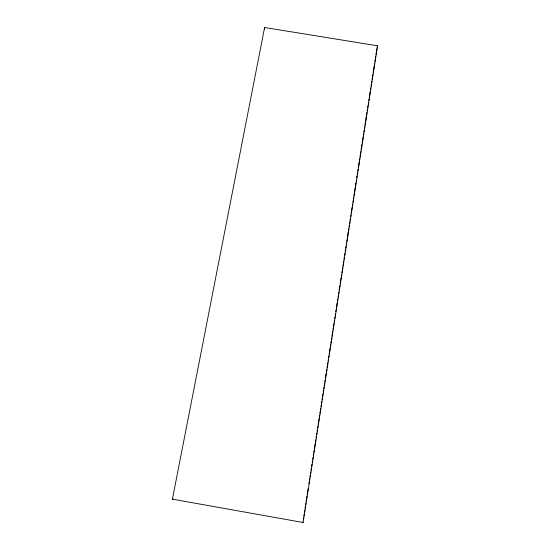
<?xml version="1.0" encoding="UTF-8"?>
<svg xmlns="http://www.w3.org/2000/svg" width="550" height="550" viewBox="0 0 550 550"><rect width="100%" height="100%" fill="white"/><g stroke="black" fill="none" stroke-linecap="round" stroke-linejoin="round"><path stroke-width="0.82" d="M303.304 519.365L303.566 517.674M303.834 515.976L304.095 514.284M304.363 512.586L304.762 510.043M305.023 508.351L305.291 506.653M305.553 504.955L305.821 503.264M306.089 501.566L306.35 499.874M306.618 498.176L306.879 496.485M307.147 494.787L308.076 488.854M308.866 483.766L309.134 482.075M309.396 480.377L309.664 478.679M309.925 476.987L310.193 475.289M310.461 473.598L310.722 471.9M310.991 470.209L311.252 468.511M311.52 466.812L311.919 464.276M312.18 462.578L312.448 460.879M312.709 459.188L312.978 457.49M313.239 455.799L313.507 454.101M313.768 452.402L314.036 450.711M314.304 449.013L315.095 443.933M315.363 442.234L315.762 439.691M316.023 437.999L316.291 436.301M316.553 434.603L316.821 432.912M317.082 431.214L317.35 429.522M317.611 427.824L317.879 426.126M318.141 424.435L319.069 418.502M319.337 416.804L319.598 415.112M319.866 413.414L320.134 411.723M320.396 410.025L320.664 408.327M320.925 406.636L321.193 404.938M321.454 403.246L321.722 401.548M321.984 399.857L322.252 398.159M322.513 396.461L322.912 393.917M323.18 392.226L323.441 390.527M323.709 388.836L323.971 387.138M324.239 385.447L324.507 383.749M324.768 382.051L325.036 380.359M325.298 378.661L326.095 373.581M326.356 371.882L326.755 369.339M327.023 367.647L327.284 365.949M327.553 364.251L327.814 362.56M328.082 360.862L328.343 359.171M328.611 357.473L328.879 355.774M329.141 354.083L330.069 348.15M330.337 346.452L330.598 344.761M330.866 343.062L331.127 341.371M331.396 339.673L331.657 337.975M331.925 336.284L332.716 331.196M332.984 329.498L333.252 327.807M333.513 326.109L333.912 323.565M334.173 321.874L334.441 320.176M334.709 318.484L334.971 316.786M335.239 315.095L335.5 313.397M335.768 311.699L336.029 310.007M336.298 308.309L337.226 302.376M337.487 300.685L337.755 298.987M338.016 297.289L338.284 295.597M338.553 293.899L338.814 292.208M339.082 290.51L339.343 288.819M339.611 287.121L339.873 285.423M340.141 283.731L341.069 277.798M341.33 276.1L341.598 274.409M341.859 272.711L342.127 271.019M342.389 269.321L342.657 267.623M342.925 265.932L343.716 260.844M343.984 259.146L344.245 257.455M344.513 255.757L344.912 253.213M345.173 251.522L345.441 249.824M345.702 248.133L345.971 246.434M346.232 244.743L346.5 243.045M346.761 241.347L347.029 239.656M347.298 237.958L348.219 232.024M348.487 230.333L348.755 228.635M349.016 226.937L349.284 225.246M349.546 223.548L349.814 221.856M350.075 220.158L350.343 218.467M350.604 216.769L350.873 215.071M351.134 213.379L352.062 207.446M352.33 205.748L352.591 204.057M352.859 202.359L353.127 200.661M353.389 198.969L353.657 197.271M353.918 195.58L355.245 187.103M355.506 185.405L355.905 182.861M356.173 181.17L356.434 179.472M356.703 177.781L356.964 176.083M357.232 174.391L357.5 172.693M357.761 170.995L358.029 169.304M358.291 167.606L359.219 161.672M359.487 159.981L359.748 158.283M360.016 156.585L360.277 154.894M360.546 153.196L360.807 151.504M361.075 149.806L361.873 144.719M362.134 143.028L363.062 137.094M363.33 135.396L363.591 133.705M363.859 132.007L364.121 130.309M364.389 128.618L364.65 126.919M364.918 125.228L366.376 115.906M366.637 114.208L366.905 112.509M367.173 110.818L367.434 109.12M367.703 107.429L367.964 105.731M368.232 104.039L368.493 102.341M368.761 100.643L369.022 98.952M369.291 97.254L370.219 91.321M370.48 89.629L370.748 87.931M371.009 86.233L371.277 84.542M371.546 82.844L371.807 81.153M372.075 79.454L372.866 74.367M373.134 72.676L374.062 66.742M374.323 65.044L374.591 63.353M374.853 61.655L375.121 59.957M375.382 58.266L375.65 56.568M375.918 54.876L376.839 48.943M303.119 522.5L377.596 45.808L264.612 27.5L172.404 499.159L303.119 522.5L302.906 521.909M376.977 48.091L377.596 45.808M172.404 499.159L173.071 498.726M264.612 27.5L264.639 29.088"/></g></svg>
